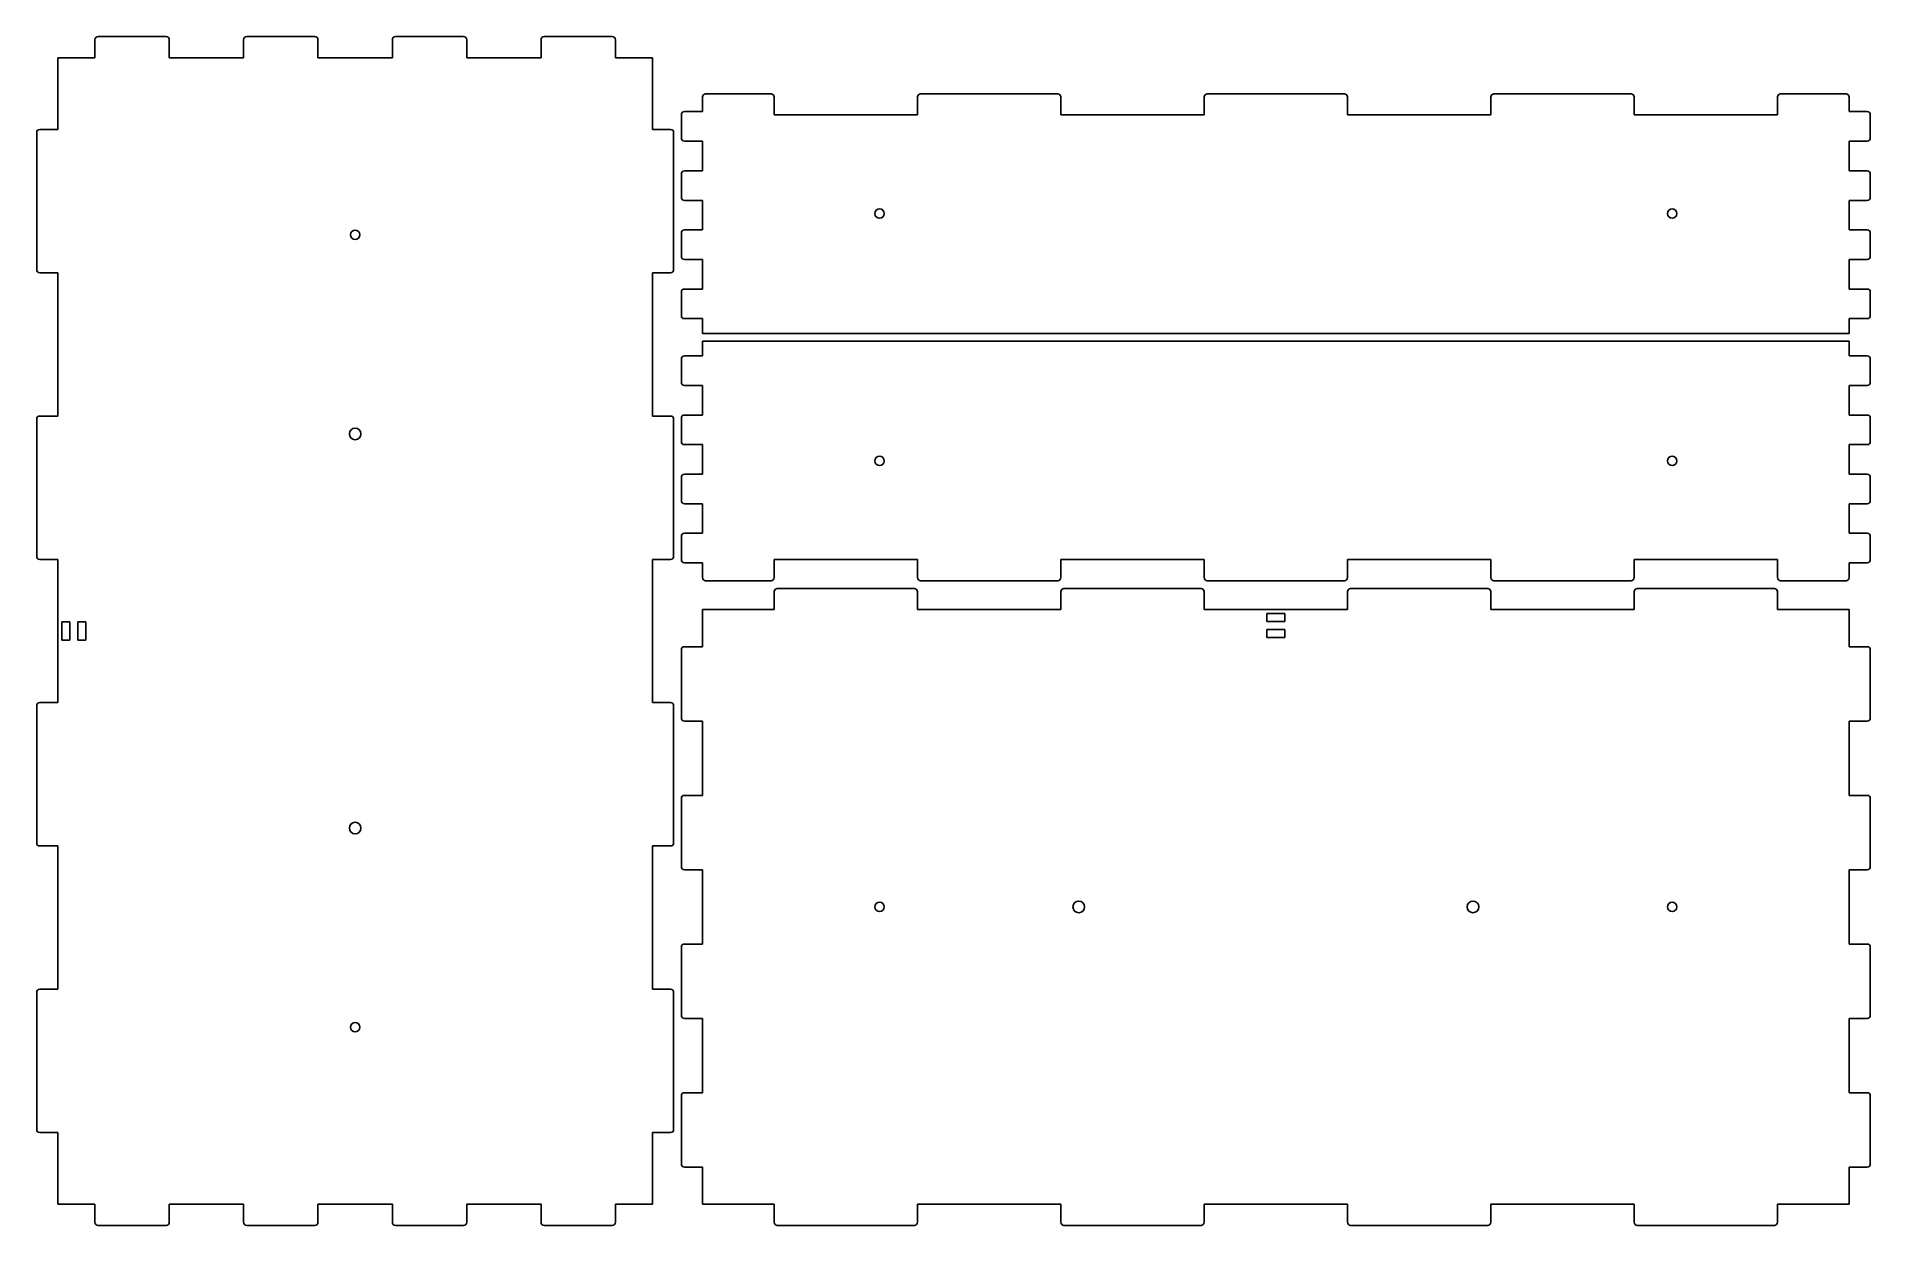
# Model space of a CAD drawing. Header units: millimetres. Extents: x 0 to 1181, y 0 to 766.
import ezdxf

# ---------------------------------------------------------------- set-up
doc = ezdxf.new("R2010")
doc.units = ezdxf.units.MM
doc.layers.add('SheetCutProfiles', color=7, linetype='CONTINUOUS')

msp = doc.modelspace()

# ---------------------------------------------------------------- linework, layer by layer
at = {"layer": 'SheetCutProfiles'}
for p, q in [((37.55, 764), (37.55, 752.4)), ((39.55, 766), (83.45, 766)), ((85.45, 752.4), (85.45, 764)), ((133.35, 764), (133.35, 752.4)), ((135.35, 766), (179.25, 766)), ((181.25, 752.4), (181.25, 764)), ((229.15, 764), (229.15, 752.4)), ((231.15, 766), (275.05, 766)), ((277.05, 752.4), (277.05, 764)), ((324.95, 764), (324.95, 752.4)), ((326.95, 766), (370.85, 766)), ((372.85, 752.4), (372.85, 764)), ((13.6, 752.4), (13.6, 706.225)), ((13.6, 752.4), (37.55, 752.4)), ((85.45, 752.4), (133.35, 752.4)), ((181.25, 752.4), (229.15, 752.4)), ((277.05, 752.4), (324.95, 752.4)), ((372.85, 752.4), (396.8, 752.4)), ((396.8, 752.4), (396.8, 706.225)), ((429, 717.675), (429, 727.2)), ((431, 729.2), (473.175, 729.2)), ((475.175, 727.2), (475.175, 715.6)), ((567.525, 715.6), (567.525, 727.2)), ((569.525, 729.2), (657.875, 729.2)), ((659.875, 727.2), (659.875, 715.6)), ((752.225, 715.6), (752.225, 727.2)), ((754.225, 729.2), (842.575, 729.2)), ((844.575, 727.2), (844.575, 715.6)), ((936.925, 715.6), (936.925, 727.2)), ((938.925, 729.2), (1027.275, 729.2)), ((1029.275, 727.2), (1029.275, 715.6)), ((1121.625, 715.6), (1121.625, 727.2)), ((1123.625, 729.2), (1165.8, 729.2)), ((1167.8, 727.2), (1167.8, 717.675)), ((415.4, 700.625), (415.4, 715.675)), ((429, 717.675), (417.4, 717.675)), ((567.525, 715.6), (475.175, 715.6)), ((752.225, 715.6), (659.875, 715.6)), ((936.925, 715.6), (844.575, 715.6)), ((1121.625, 715.6), (1029.275, 715.6)), ((1167.8, 717.675), (1179.4, 717.675)), ((1181.4, 700.625), (1181.4, 715.675)), ((0, 704.225), (0, 615.875)), ((2, 706.225), (13.6, 706.225)), ((408.4, 706.225), (396.8, 706.225)), ((410.4, 704.225), (410.4, 615.875)), ((417.4, 698.625), (429, 698.625)), ((429, 679.575), (429, 698.625)), ((1167.8, 679.575), (1167.8, 698.625)), ((1179.4, 698.625), (1167.8, 698.625)), ((415.4, 662.525), (415.4, 677.575)), ((429, 679.575), (417.4, 679.575)), ((1167.8, 679.575), (1179.4, 679.575)), ((1181.4, 662.525), (1181.4, 677.575)), ((417.4, 660.525), (429, 660.525)), ((429, 641.475), (429, 660.525)), ((1167.8, 641.475), (1167.8, 660.525)), ((1179.4, 660.525), (1167.8, 660.525)), ((415.4, 624.425), (415.4, 639.475)), ((429, 641.475), (417.4, 641.475)), ((1167.8, 641.475), (1179.4, 641.475)), ((1181.4, 624.425), (1181.4, 639.475)), ((417.4, 622.425), (429, 622.425)), ((429, 603.375), (429, 622.425)), ((1167.8, 603.375), (1167.8, 622.425)), ((1179.4, 622.425), (1167.8, 622.425)), ((13.6, 613.875), (2, 613.875)), ((13.6, 613.875), (13.6, 521.525)), ((396.8, 613.875), (408.4, 613.875)), ((396.8, 613.875), (396.8, 521.525)), ((429, 603.375), (417.4, 603.375)), ((1167.8, 603.375), (1179.4, 603.375)), ((415.4, 586.325), (415.4, 601.375)), ((1181.4, 586.325), (1181.4, 601.375)), ((417.4, 584.325), (429, 584.325)), ((429, 574.8), (429, 584.325)), ((1167.8, 574.8), (1167.8, 584.325)), ((1179.4, 584.325), (1167.8, 584.325)), ((429, 574.8), (1167.8, 574.8)), ((429, 569.8), (429, 560.275)), ((429, 569.8), (1167.8, 569.8)), ((1167.8, 569.8), (1167.8, 560.275)), ((415.4, 558.275), (415.4, 543.225)), ((417.4, 560.275), (429, 560.275)), ((1179.4, 560.275), (1167.8, 560.275)), ((1181.4, 558.275), (1181.4, 543.225)), ((429, 541.225), (417.4, 541.225)), ((429, 541.225), (429, 522.175)), ((1167.8, 541.225), (1179.4, 541.225)), ((1167.8, 541.225), (1167.8, 522.175)), ((2, 521.525), (13.6, 521.525)), ((408.4, 521.525), (396.8, 521.525)), ((415.4, 520.175), (415.4, 505.125)), ((417.4, 522.175), (429, 522.175)), ((1179.4, 522.175), (1167.8, 522.175)), ((1181.4, 520.175), (1181.4, 505.125)), ((0, 519.525), (0, 431.175)), ((410.4, 519.525), (410.4, 431.175)), ((429, 503.125), (417.4, 503.125)), ((429, 503.125), (429, 484.075)), ((1167.8, 503.125), (1179.4, 503.125)), ((1167.8, 503.125), (1167.8, 484.075)), ((415.4, 482.075), (415.4, 467.025)), ((417.4, 484.075), (429, 484.075)), ((1179.4, 484.075), (1167.8, 484.075)), ((1181.4, 482.075), (1181.4, 467.025)), ((429, 465.025), (417.4, 465.025)), ((429, 465.025), (429, 445.975)), ((1167.8, 465.025), (1179.4, 465.025)), ((1167.8, 465.025), (1167.8, 445.975)), ((415.4, 443.975), (415.4, 428.925)), ((417.4, 445.975), (429, 445.975)), ((1179.4, 445.975), (1167.8, 445.975)), ((1181.4, 443.975), (1181.4, 428.925)), ((13.6, 429.175), (2, 429.175)), ((13.6, 429.175), (13.6, 336.825)), ((396.8, 429.175), (408.4, 429.175)), ((396.8, 429.175), (396.8, 336.825)), ((429, 426.925), (417.4, 426.925)), ((429, 426.925), (429, 417.4)), ((567.525, 429), (475.175, 429)), ((475.175, 417.4), (475.175, 429)), ((567.525, 429), (567.525, 417.4)), ((752.225, 429), (659.875, 429)), ((659.875, 417.4), (659.875, 429)), ((752.225, 429), (752.225, 417.4)), ((936.925, 429), (844.575, 429)), ((844.575, 417.4), (844.575, 429)), ((936.925, 429), (936.925, 417.4)), ((1121.625, 429), (1029.275, 429)), ((1029.275, 417.4), (1029.275, 429)), ((1121.625, 429), (1121.625, 417.4)), ((1167.8, 426.925), (1179.4, 426.925)), ((1167.8, 417.4), (1167.8, 426.925)), ((431, 415.4), (473.175, 415.4)), ((569.525, 415.4), (657.875, 415.4)), ((754.225, 415.4), (842.575, 415.4)), ((938.925, 415.4), (1027.275, 415.4)), ((1123.625, 415.4), (1165.8, 415.4)), ((475.175, 408.4), (475.175, 396.8)), ((477.175, 410.4), (565.525, 410.4)), ((567.525, 396.8), (567.525, 408.4)), ((659.875, 408.4), (659.875, 396.8)), ((661.875, 410.4), (750.225, 410.4)), ((752.225, 396.8), (752.225, 408.4)), ((844.575, 408.4), (844.575, 396.8)), ((846.575, 410.4), (934.925, 410.4)), ((936.925, 396.8), (936.925, 408.4)), ((1029.275, 408.4), (1029.275, 396.8)), ((1031.275, 410.4), (1119.625, 410.4)), ((1121.625, 396.8), (1121.625, 408.4)), ((429, 396.8), (475.175, 396.8)), ((429, 396.8), (429, 372.85)), ((567.525, 396.8), (659.875, 396.8)), ((752.225, 396.8), (844.575, 396.8)), ((804.2, 394.225), (792.6, 394.225)), ((792.6, 389.075), (792.6, 394.225)), ((804.2, 394.225), (804.2, 389.075)), ((936.925, 396.8), (1029.275, 396.8)), ((1121.625, 396.8), (1167.8, 396.8)), ((1167.8, 396.8), (1167.8, 372.85)), ((16.175, 377.2), (16.175, 388.8)), ((21.325, 388.8), (16.175, 388.8)), ((21.325, 388.8), (21.325, 377.2)), ((26.475, 377.2), (26.475, 388.8)), ((31.625, 388.8), (26.475, 388.8)), ((31.625, 388.8), (31.625, 377.2)), ((792.6, 389.075), (804.2, 389.075)), ((804.2, 383.925), (792.6, 383.925)), ((792.6, 378.775), (792.6, 383.925)), ((792.6, 378.775), (804.2, 378.775)), ((804.2, 383.925), (804.2, 378.775)), ((16.175, 377.2), (21.325, 377.2)), ((26.475, 377.2), (31.625, 377.2)), ((415.4, 370.85), (415.4, 326.95)), ((417.4, 372.85), (429, 372.85)), ((1179.4, 372.85), (1167.8, 372.85)), ((1181.4, 370.85), (1181.4, 326.95)), ((0, 334.825), (0, 246.475)), ((2, 336.825), (13.6, 336.825)), ((408.4, 336.825), (396.8, 336.825)), ((410.4, 334.825), (410.4, 246.475)), ((429, 324.95), (417.4, 324.95)), ((429, 324.95), (429, 277.05)), ((1167.8, 324.95), (1167.8, 277.05)), ((1167.8, 324.95), (1179.4, 324.95)), ((415.4, 275.05), (415.4, 231.15)), ((417.4, 277.05), (429, 277.05)), ((1179.4, 277.05), (1167.8, 277.05)), ((1181.4, 275.05), (1181.4, 231.15)), ((13.6, 244.475), (2, 244.475)), ((13.6, 244.475), (13.6, 152.125)), ((396.8, 244.475), (408.4, 244.475)), ((396.8, 244.475), (396.8, 152.125)), ((429, 229.15), (417.4, 229.15)), ((429, 229.15), (429, 181.25)), ((1167.8, 229.15), (1167.8, 181.25)), ((1167.8, 229.15), (1179.4, 229.15)), ((415.4, 179.25), (415.4, 135.35)), ((417.4, 181.25), (429, 181.25)), ((1179.4, 181.25), (1167.8, 181.25)), ((1181.4, 179.25), (1181.4, 135.35)), ((0, 150.125), (0, 61.775)), ((2, 152.125), (13.6, 152.125)), ((408.4, 152.125), (396.8, 152.125)), ((410.4, 150.125), (410.4, 61.775)), ((429, 133.35), (417.4, 133.35)), ((429, 133.35), (429, 85.45)), ((1167.8, 133.35), (1167.8, 85.45)), ((1167.8, 133.35), (1179.4, 133.35)), ((415.4, 83.45), (415.4, 39.55)), ((417.4, 85.45), (429, 85.45)), ((1179.4, 85.45), (1167.8, 85.45)), ((1181.4, 83.45), (1181.4, 39.55)), ((13.6, 59.775), (2, 59.775)), ((13.6, 59.775), (13.6, 13.6)), ((396.8, 59.775), (408.4, 59.775)), ((396.8, 59.775), (396.8, 13.6)), ((429, 37.55), (417.4, 37.55)), ((429, 37.55), (429, 13.6)), ((1167.8, 37.55), (1167.8, 13.6)), ((1167.8, 37.55), (1179.4, 37.55)), ((13.6, 13.6), (37.55, 13.6)), ((37.55, 2), (37.55, 13.6)), ((85.45, 13.6), (133.35, 13.6)), ((85.45, 13.6), (85.45, 2)), ((133.35, 2), (133.35, 13.6)), ((181.25, 13.6), (229.15, 13.6)), ((181.25, 13.6), (181.25, 2)), ((229.15, 2), (229.15, 13.6)), ((277.05, 13.6), (324.95, 13.6)), ((277.05, 13.6), (277.05, 2)), ((324.95, 2), (324.95, 13.6)), ((372.85, 13.6), (396.8, 13.6)), ((372.85, 13.6), (372.85, 2)), ((429, 13.6), (475.175, 13.6)), ((475.175, 2), (475.175, 13.6)), ((567.525, 13.6), (567.525, 2)), ((567.525, 13.6), (659.875, 13.6)), ((659.875, 2), (659.875, 13.6)), ((752.225, 13.6), (752.225, 2)), ((752.225, 13.6), (844.575, 13.6)), ((844.575, 2), (844.575, 13.6)), ((936.925, 13.6), (936.925, 2)), ((936.925, 13.6), (1029.275, 13.6)), ((1029.275, 2), (1029.275, 13.6)), ((1121.625, 13.6), (1121.625, 2)), ((1121.625, 13.6), (1167.8, 13.6)), ((39.55, 0), (83.45, 0)), ((135.35, 0), (179.25, 0)), ((231.15, 0), (275.05, 0)), ((326.95, 0), (370.85, 0)), ((477.175, 0), (565.525, 0)), ((661.875, 0), (750.225, 0)), ((846.575, 0), (934.925, 0)), ((1031.275, 0), (1119.625, 0))]:
    msp.add_line(p, q, dxfattribs=at)
for centre, radius in [((543.067, 652), 3), ((1053.733, 652), 3), ((205.2, 638.333), 3), ((205.2, 510), 3.75), ((543.067, 492.6), 3), ((1053.733, 492.6), 3), ((205.2, 256), 3.75), ((543.067, 205.2), 3), ((671.4, 205.2), 3.75), ((925.4, 205.2), 3.75), ((1053.733, 205.2), 3), ((205.2, 127.667), 3)]:
    msp.add_circle(centre, radius, dxfattribs=at)
for centre, start, end in [((39.55, 764), 90, 180), ((83.45, 764), 0, 90), ((135.35, 764), 90, 180), ((179.25, 764), 0, 90), ((231.15, 764), 90, 180), ((275.05, 764), 0, 90), ((326.95, 764), 90, 180), ((370.85, 764), 0, 90), ((431, 727.2), 90, 180), ((473.175, 727.2), 0, 90), ((569.525, 727.2), 90, 180), ((657.875, 727.2), 0, 90), ((754.225, 727.2), 90, 180), ((842.575, 727.2), 0, 90), ((938.925, 727.2), 90, 180), ((1027.275, 727.2), 0, 90), ((1123.625, 727.2), 90, 180), ((1165.8, 727.2), 0, 90), ((417.4, 715.675), 90, 180), ((1179.4, 715.675), 0, 90), ((2, 704.225), 90, 180), ((408.4, 704.225), 0, 90), ((417.4, 700.625), 180, -90), ((1179.4, 700.625), -90, 0), ((417.4, 677.575), 90, 180), ((1179.4, 677.575), 0, 90), ((417.4, 662.525), 180, -90), ((1179.4, 662.525), -90, 0), ((417.4, 639.475), 90, 180), ((1179.4, 639.475), 0, 90), ((2, 615.875), 180, -90), ((408.4, 615.875), -90, 0), ((417.4, 624.425), 180, -90), ((1179.4, 624.425), -90, 0), ((417.4, 601.375), 90, 180), ((1179.4, 601.375), 0, 90), ((417.4, 586.325), 180, -90), ((1179.4, 586.325), -90, 0), ((417.4, 558.275), 90, 180), ((1179.4, 558.275), 0, 90), ((417.4, 543.225), 180, -90), ((1179.4, 543.225), -90, 0), ((2, 519.525), 90, 180), ((408.4, 519.525), 0, 90), ((417.4, 520.175), 90, 180), ((1179.4, 520.175), 0, 90), ((417.4, 505.125), 180, -90), ((1179.4, 505.125), -90, 0), ((417.4, 482.075), 90, 180), ((1179.4, 482.075), 0, 90), ((417.4, 467.025), 180, -90), ((1179.4, 467.025), -90, 0), ((417.4, 443.975), 90, 180), ((1179.4, 443.975), 0, 90), ((2, 431.175), 180, -90), ((408.4, 431.175), -90, 0), ((417.4, 428.925), 180, -90), ((1179.4, 428.925), -90, 0), ((431, 417.4), 180, -90), ((473.175, 417.4), -90, 0), ((569.525, 417.4), 180, -90), ((657.875, 417.4), -90, 0), ((754.225, 417.4), 180, -90), ((842.575, 417.4), -90, 0), ((938.925, 417.4), 180, -90), ((1027.275, 417.4), -90, 0), ((1123.625, 417.4), 180, -90), ((1165.8, 417.4), -90, 0), ((477.175, 408.4), 90, 180), ((565.525, 408.4), 0, 90), ((661.875, 408.4), 90, 180), ((750.225, 408.4), 0, 90), ((846.575, 408.4), 90, 180), ((934.925, 408.4), 0, 90), ((1031.275, 408.4), 90, 180), ((1119.625, 408.4), 0, 90), ((417.4, 370.85), 90, 180), ((1179.4, 370.85), 0, 90), ((2, 334.825), 90, 180), ((408.4, 334.825), 0, 90), ((417.4, 326.95), 180, -90), ((1179.4, 326.95), -90, 0), ((417.4, 275.05), 90, 180), ((1179.4, 275.05), 0, 90), ((2, 246.475), 180, -90), ((408.4, 246.475), -90, 0), ((417.4, 231.15), 180, -90), ((1179.4, 231.15), -90, 0), ((417.4, 179.25), 90, 180), ((1179.4, 179.25), 0, 90), ((2, 150.125), 90, 180), ((408.4, 150.125), 0, 90), ((417.4, 135.35), 180, -90), ((1179.4, 135.35), -90, 0), ((417.4, 83.45), 90, 180), ((1179.4, 83.45), 0, 90), ((2, 61.775), 180, -90), ((408.4, 61.775), -90, 0), ((417.4, 39.55), 180, -90), ((1179.4, 39.55), -90, 0), ((39.55, 2), 180, -90), ((83.45, 2), -90, 0), ((135.35, 2), 180, -90), ((179.25, 2), -90, 0), ((231.15, 2), 180, -90), ((275.05, 2), -90, 0), ((326.95, 2), 180, -90), ((370.85, 2), -90, 0), ((477.175, 2), 180, -90), ((565.525, 2), -90, 0), ((661.875, 2), 180, -90), ((750.225, 2), -90, 0), ((846.575, 2), 180, -90), ((934.925, 2), -90, 0), ((1031.275, 2), 180, -90), ((1119.625, 2), -90, 0)]:
    msp.add_arc(centre, 2, start, end, dxfattribs=at)

doc.saveas('drawing.dxf')
